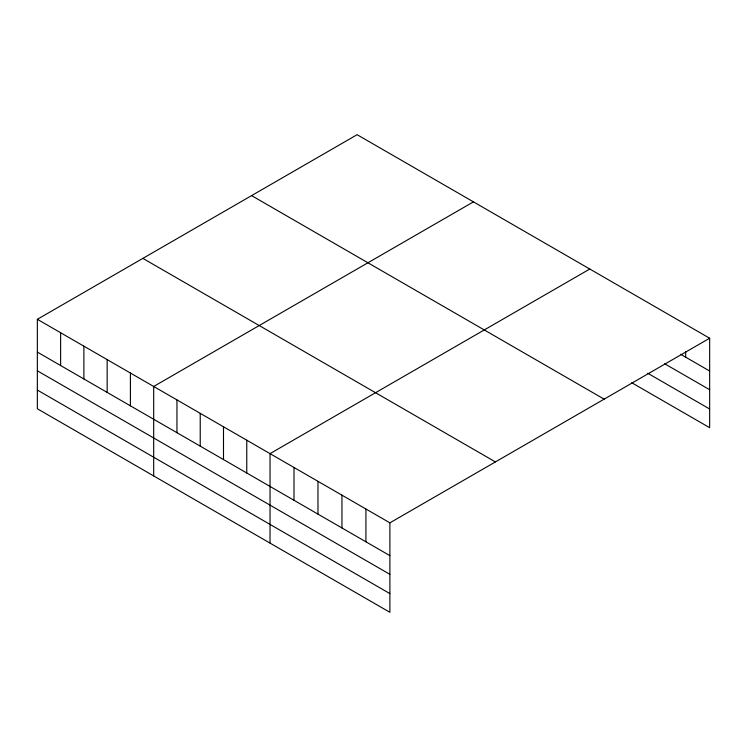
<?xml version="1.0" encoding="UTF-8"?>
<svg xmlns="http://www.w3.org/2000/svg" width="747" height="747" viewBox="0 0 747 747"><rect width="100%" height="100%" fill="white"/><g stroke="black" fill="none" stroke-linecap="round" stroke-linejoin="round"><path stroke-width="1.12" d="M37.35 319.305L389.887 522.844L389.887 612.307L37.35 408.768L37.35 319.305L357.113 134.693L709.65 338.232L709.65 427.695L631.738 382.716M473.449 201.858L153.686 386.47L153.686 475.942M589.785 269.023L270.031 453.634L270.031 543.106M389.887 522.844L709.65 338.232M680.685 354.302L709.65 371.026M664.699 363.78L709.65 389.729M647.724 373.239L709.65 408.992M251.59 195.611L604.127 399.15M142.873 258.378L495.41 461.917M37.35 352.098L389.887 555.637M37.35 370.801L389.887 574.34M37.35 390.065L389.887 593.604M685.681 351.529L685.681 357.187M365.918 508.996L365.918 541.799M341.949 495.158L341.949 527.952M317.97 481.32L317.97 514.113M294.001 467.482L294.001 500.275M246.762 440.207L246.762 473M223.493 426.77L223.493 459.564M200.224 413.334L200.224 446.136M176.955 399.906L176.955 432.7M130.417 373.033L130.417 405.836M107.157 359.606L107.157 392.399M83.888 346.169L83.888 378.962M60.619 332.732L60.619 365.535"/></g></svg>
